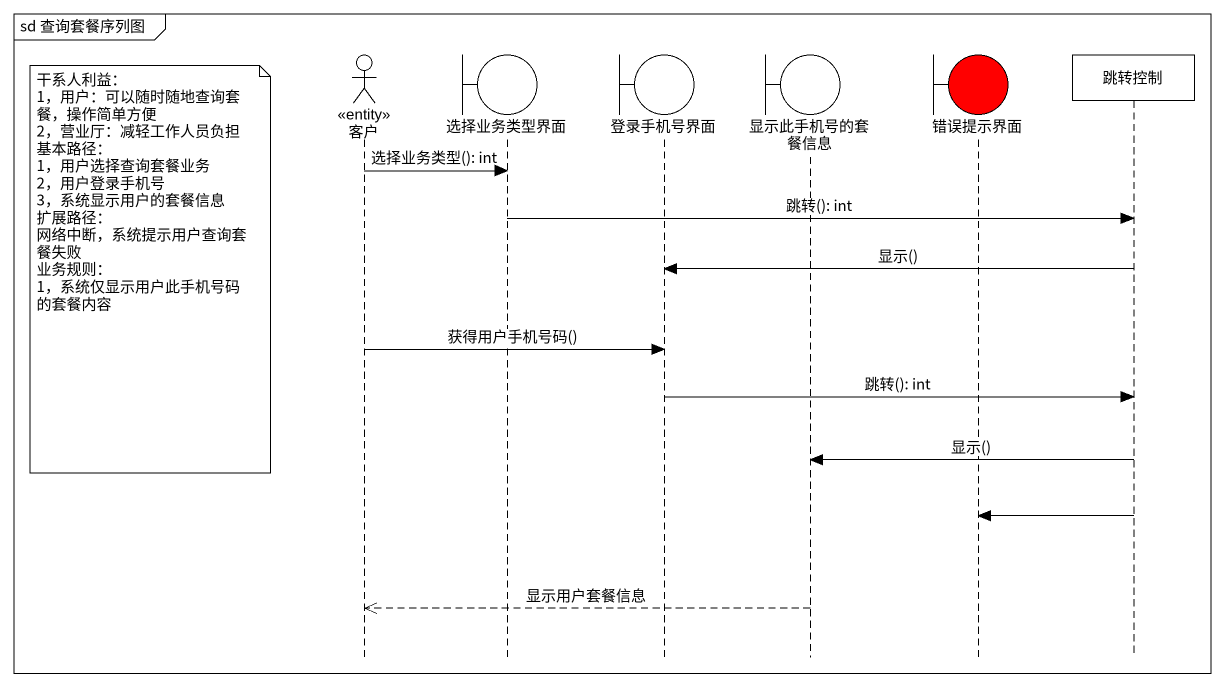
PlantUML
@startuml
mainframe sd 查询套餐序列图
hide footbox
actor 客户 <<entity>>
boundary 选择业务类型界面
boundary 登录手机号界面
boundary 显示此手机号的套餐信息
boundary 错误提示界面 #FF0000
participant 跳转控制

客户 -> 选择业务类型界面 : 选择业务类型(): int
选择业务类型界面 -> 跳转控制 : 跳转(): int
跳转控制 -> 登录手机号界面 : 显示()
note left of 客户
  干系人利益：
  1，用户：可以随时随地查询套餐，操作简单方便
  2，营业厅：减轻工作人员负担
  基本路径：
  1，用户选择查询套餐业务
  2，用户登录手机号
  3，系统显示用户的套餐信息
  扩展路径：
  网络中断，系统提示用户查询套餐失败
  业务规则：
  1，系统仅显示用户此手机号码的套餐内容
end note
客户 -> 登录手机号界面 : 获得用户手机号码()
登录手机号界面 -> 跳转控制 : 跳转(): int
跳转控制 -> 显示此手机号的套餐信息 : 显示()
跳转控制 -> 错误提示界面
显示此手机号的套餐信息 -->> 客户 : 显示用户套餐信息
@enduml
